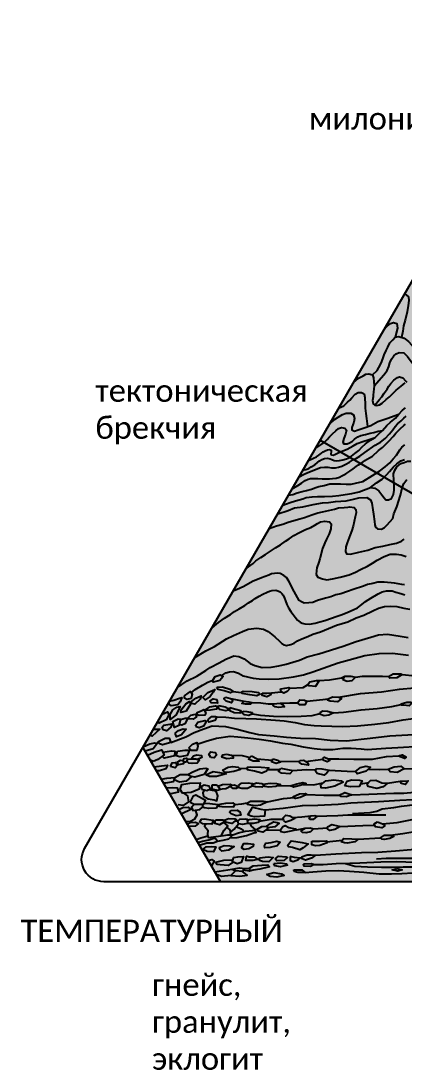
# Model space of a CAD drawing. Header units: millimetres. Extents: x 39 to 1913, y -1214 to 273.
# Drawn here: x 1584.4 to 1670.9, y -363.3 to -126.7 of the extents above; entities that cross this region are included whole.
import ezdxf

# ---------------------------------------------------------------- set-up
doc = ezdxf.new("R2010")
doc.units = ezdxf.units.MM
doc.styles.get("Standard").update_dxf_attribs({"font": 'arial.ttf'})

msp = doc.modelspace()

# ---------------------------------------------------------------- hatches: boundary and pattern name
at = {"transparency": 33554483}
h = msp.add_hatch(color=43, dxfattribs=at)
h.dxf.hatch_style = 1
h.paths.add_polyline_path([(1726.97, -151.99), (1691.97, -151.99), (1651.97, -221.27), (1709.47, -254.47), (1766.97, -221.27)])
h = msp.add_hatch(color=251, dxfattribs=at)
h.dxf.hatch_style = 1
h.paths.add_polyline_path([(1709.47, -254.47), (1651.97, -221.27), (1611.97, -290.55), (1629.47, -320.86), (1709.47, -320.86)])

# ---------------------------------------------------------------- linework, layer by layer
at = {"color": 252}
msp.add_lwpolyline([(1598.8, -313.36), (1705.14, -129.17, -0.57735), (1713.8, -129.17), (1820.14, -313.36, -0.57735), (1815.81, -320.86), (1603.13, -320.86, -0.57735)], format="xyb", close=True, dxfattribs=at)
for points in [[(1671.05, -188.23), (1671.86, -188.94), (1671.95, -189.73), (1671.82, -190.88), (1671.6, -192.3), (1671.14, -194.15), (1670.79, -195.47), (1670.59, -196.62), (1670.3, -198.05)], [(1666.38, -196.31), (1667.05, -195.53), (1667.82, -194.9), (1668.51, -194.7), (1669.23, -194.94), (1669.37, -196.01), (1668.84, -198.04)], [(1663.75, -206.53), (1664.82, -205.53), (1665.17, -204.83), (1665.7, -203.84), (1666.07, -202.9), (1666.42, -201.96), (1666.81, -201.05), (1667.2, -200.23), (1667.67, -199.31), (1668.33, -198.61), (1668.84, -198.04), (1669.72, -197.88), (1670.87, -198.23), (1671.88, -198.98), (1672.66, -199.78), (1673.99, -200.56), (1675.04, -201.14), (1675.92, -201.57), (1677.21, -201.94)], [(1664.12, -208.99), (1666.33, -206.53), (1667.09, -205.49), (1667.46, -204.61), (1667.66, -203.83), (1668.07, -202.97), (1668.54, -202.25), (1669.12, -201.76), (1669.81, -201.45), (1670.8, -201.54), (1671.64, -202.33), (1672.27, -203.17), (1672.83, -203.91), (1673.36, -204.63), (1673.87, -205.28)], [(1659.5, -208.23), (1660.59, -207.29), (1661.64, -206.7), (1662.29, -206.37), (1662.93, -206.27), (1663.75, -206.53), (1663.95, -207.19), (1664.08, -208.05), (1664.12, -208.99), (1664.06, -209.75), (1664.02, -210.36), (1663.93, -211.08), (1663.89, -211.47), (1663.75, -212.33), (1663.85, -212.64), (1663.93, -213.03), (1664.28, -213.31), (1664.73, -213.39), (1665.33, -213.29), (1665.92, -212.86), (1666.84, -212.1), (1667.56, -211.45), (1668.4, -210.65), (1669.12, -209.93), (1670.24, -209.09), (1671.14, -208.32)], [(1664.28, -213.31), (1665.29, -212.16), (1665.84, -211.43), (1666.39, -210.61), (1667.05, -209.73), (1667.42, -209.09), (1667.87, -208.46), (1668.56, -207.68), (1669.4, -207.09), (1669.86, -206.94), (1670.61, -207.19), (1671.21, -207.82), (1671.51, -208.12)], [(1656.21, -213.92), (1657.29, -213.48), (1658.11, -212.68), (1658.64, -212.23), (1659.13, -211.66), (1659.85, -210.9), (1660.56, -210.49), (1661.3, -210.47), (1661.87, -210.8), (1662.04, -211.62), (1662.1, -213.21), (1662.1, -214.05), (1662.24, -215.24), (1662.38, -216.34), (1662.61, -218.16)], [(1648.07, -228.02), (1648.7, -227.88), (1649.41, -227.62), (1649.95, -227.29), (1650.77, -226.79), (1651.36, -226.31), (1651.83, -225.94), (1652.35, -225.61), (1652.91, -225.38), (1653.58, -225.32), (1654.18, -225.47), (1654.58, -225.62), (1655.12, -225.81), (1655.61, -225.88), (1656.34, -225.85), (1657.08, -225.68), (1657.86, -225.48), (1658.66, -225.13), (1659.74, -224.23), (1660.64, -223.57), (1661.33, -222.85), (1662.18, -222.09), (1663.3, -221.25), (1664.39, -220.63), (1665.28, -219.75), (1666.04, -219.03), (1666.97, -217.92), (1667.83, -217.21), (1668.92, -216.25), (1669.7, -215.41), (1670.54, -214.5), (1671.23, -213.91)], [(1654.07, -217.63), (1655.16, -216.61), (1656, -216.08), (1657, -215.46), (1657.8, -215.16), (1658.84, -215.18), (1659.5, -215.56), (1659.7, -216.36), (1659.52, -217.18), (1659.31, -217.81), (1659.09, -218.39), (1659.09, -218.9), (1659.68, -219.18), (1660.56, -218.88), (1661.87, -218.43), (1663.35, -217.9), (1664.98, -217.06), (1666.99, -216.32), (1669.7, -215.41)], [(1645.65, -232.21), (1646.94, -231.45), (1647.76, -230.93), (1648.6, -230.31), (1649.22, -230.02), (1649.79, -229.87), (1650.7, -229.87), (1651.4, -229.87), (1652.41, -229.97), (1653.38, -229.97), (1654.07, -229.94), (1654.71, -229.92), (1655.58, -229.79), (1656.32, -229.57), (1656.86, -229.32), (1657.76, -228.85), (1658.65, -228.24), (1659.36, -227.72), (1660.11, -227.2), (1660.63, -226.8), (1661.57, -226.21), (1662.06, -225.84), (1663.1, -225.24), (1663.74, -224.82), (1665.08, -223.56), (1666.04, -222.92), (1666.79, -222.13), (1667.53, -221.38), (1668.44, -220.44), (1669.04, -219.65), (1669.51, -219.18), (1670.1, -218.59), (1670.85, -217.9), (1671.17, -217.6)], [(1647.21, -229.51), (1648.32, -228.93), (1649.16, -228.54), (1650.15, -228.14), (1651.07, -227.75), (1652.06, -227.42), (1652.9, -227.35), (1653.69, -227.35), (1654.48, -227.47), (1655.42, -227.5), (1656.07, -227.35), (1656.81, -227.1), (1657.75, -226.63), (1658.59, -226.21), (1659.48, -225.6), (1660.15, -225.3), (1660.92, -224.83), (1662.03, -224.06), (1664.39, -222.4), (1665.57, -221.68), (1666.61, -220.89), (1667.63, -219.8), (1668.32, -218.91), (1668.87, -218.14), (1669.43, -217.55), (1670.2, -216.91), (1670.82, -216.31), (1671.39, -215.79)], [(1650.95, -223.03), (1652.1, -222.31), (1652.85, -221.78), (1653.53, -221.07), (1654.04, -220.51), (1654.7, -219.78), (1655.48, -219.13), (1656.11, -218.64), (1656.76, -218.42), (1657.49, -218.5), (1657.88, -219.01), (1657.66, -219.91), (1657.3, -220.9), (1657.1, -221.68), (1657.32, -222.04), (1658.03, -222.09), (1658.59, -221.82), (1659.22, -221.46), (1659.73, -221), (1660.46, -220.46), (1661.11, -220.17), (1662.18, -219.95), (1663.23, -219.69), (1664.03, -219.49), (1665.07, -219.18), (1666.04, -219.03)], [(1644.84, -233.62), (1645.75, -233.48), (1646.77, -233.11), (1647.88, -232.81), (1648.87, -232.56), (1649.99, -232.27), (1651, -231.95), (1651.64, -231.72), (1652.83, -231.45), (1654.14, -231.13), (1655.18, -231.08), (1656.52, -231.13), (1657.8, -231.2), (1658.97, -231.18), (1659.96, -230.98), (1661.57, -230.59), (1663.79, -229.2), (1665.33, -228.26), (1666.61, -227.25), (1667.65, -226.33), (1668.42, -225.47), (1669.14, -224.62), (1669.9, -223.46), (1670.4, -222.79), (1671.02, -222.3)], [(1649.34, -225.82), (1650.41, -225.29), (1651.12, -224.97), (1651.68, -224.61), (1652.28, -224.2), (1652.64, -223.91), (1653.06, -223.64), (1653.57, -223.4), (1654.02, -223.35), (1654.43, -223.48), (1654.45, -223.84), (1654.35, -224.29), (1654.53, -224.52), (1654.9, -224.59), (1655.23, -224.48), (1655.7, -224.25), (1656.34, -223.96), (1656.94, -223.72), (1657.43, -223.5), (1658.04, -223.24), (1659.43, -222.49), (1660.28, -222.03), (1661.57, -221.54), (1662.78, -221.17), (1663.7, -220.85), (1664.39, -220.63)], [(1651.97, -221.27), (1709.47, -254.47)], [(1643.5, -235.94), (1645.21, -235.31), (1646.35, -234.94), (1648.05, -234.47), (1648.82, -234.2), (1650.18, -234.03), (1651.37, -233.98), (1652.95, -233.98), (1654.74, -233.85), (1656.2, -233.73), (1657.58, -233.51), (1659.12, -233.24), (1660.77, -232.87), (1663.3, -231.9), (1664.68, -230.84), (1665.94, -230.07), (1667.01, -229.01), (1667.58, -228.31), (1668.49, -227.25), (1669.24, -226.58), (1670.18, -225.89), (1670.97, -225.62)], [(1663.3, -231.9), (1664.29, -232.08), (1665.2, -232.64), (1665.87, -233.58), (1666.4, -234.24), (1666.79, -234.68), (1667.39, -234.68), (1668.06, -234.4), (1668.53, -233.5), (1668.67, -232.53), (1668.66, -231.76), (1668.58, -230.32), (1668.53, -228.85), (1668.82, -227.99), (1669.27, -227.28), (1670.19, -226.52), (1670.87, -226.27), (1671.65, -225.97), (1672.4, -225.96)], [(1642.39, -237.86), (1644.73, -237.08), (1646.15, -236.53), (1648.07, -236.25), (1650.34, -235.78), (1652.51, -235.41), (1653.85, -235.31), (1655.39, -235.11), (1657.81, -234.93), (1659.45, -234.54), (1660.65, -234.24), (1662.49, -234.21), (1663.34, -234.71), (1663.61, -235.43), (1663.84, -236.98), (1663.99, -237.92), (1664.24, -239.56), (1664.29, -240.36), (1664.46, -240.88), (1664.88, -241.23), (1665.76, -241.33), (1666.5, -240.96), (1667.08, -240.31), (1668.35, -238.89), (1668.6, -237.87), (1669.22, -236.3), (1670.07, -233.64), (1670.49, -231.96), (1670.84, -231.02), (1671.47, -230.15)], [(1640.47, -241.18), (1642.12, -240.57), (1643.52, -240.2), (1644.71, -239.71), (1646, -239.36), (1647.35, -238.98), (1648.38, -238.66), (1650.06, -238.07), (1651.46, -237.65), (1652.51, -237.4), (1653.8, -237.14), (1655.15, -236.79), (1656.06, -236.53), (1657.37, -236.42), (1658.21, -236.37), (1658.68, -236.28), (1659.64, -236.46), (1660.01, -236.91), (1660.04, -237.61), (1659.82, -238.52), (1659.43, -240.67), (1659.12, -241.62), (1658.73, -242.63), (1658.05, -244.4), (1657.77, -245.27), (1657.63, -246.34), (1657.93, -246.92), (1658.77, -246.99), (1660.69, -246.5), (1662.7, -246.04), (1664.36, -245.48), (1666.06, -245.15), (1667.7, -244.78), (1669.19, -244.5), (1670.31, -244.03), (1670.92, -243.54)], [(1635.27, -250.19), (1636.81, -249.03), (1637.4, -248.44), (1638.54, -247.7), (1639.59, -247.02), (1640.72, -246.32), (1641.88, -245.52), (1643, -244.82), (1644.13, -244.05), (1644.92, -243.47), (1646.02, -242.74), (1647.14, -242.11), (1648.66, -241.41), (1649.83, -240.92), (1650.76, -240.39), (1651.34, -240.06), (1652.02, -239.66), (1653.03, -239.5), (1654.08, -239.66), (1654.45, -240.15), (1654.36, -241.23), (1654.01, -242.35), (1653.38, -243.59), (1653.03, -244.43), (1652.44, -245.71), (1651.84, -247.98), (1651.63, -248.77), (1651.23, -250.05), (1651.16, -250.64), (1651.02, -251.53), (1651.44, -252.18), (1652.44, -252.55), (1653.47, -252.72), (1654.71, -252.53), (1656.46, -252.16), (1658.49, -251.6), (1659.92, -251.03), (1661.06, -250.45), (1662.6, -249.63), (1663.73, -248.98), (1664.85, -248.28), (1666.37, -247.46), (1667.78, -246.95), (1669.18, -246.97), (1670.26, -247.14), (1671.35, -247.46)], [(1670.98, -253.88), (1670.39, -253.81), (1669.56, -253.66), (1668.76, -253.52), (1667.98, -253.43), (1667.15, -253.33), (1666.37, -253.29), (1665.56, -253.24), (1664.97, -253.29), (1663.86, -253.55), (1662.6, -253.81), (1661.7, -254.16), (1659.42, -254.9), (1658.14, -255.35), (1656.63, -255.89), (1655.49, -256.15), (1654.36, -256.58), (1653.17, -256.89), (1651.37, -257.43), (1650.31, -257.86), (1649.39, -257.97), (1648.35, -258), (1647.71, -257.74), (1647.23, -257.41), (1646.81, -256.77), (1646.43, -256.03), (1646.07, -255.37), (1645.65, -254.57), (1645.22, -253.71), (1644.89, -253.03), (1644.35, -252.25), (1643.78, -251.77), (1642.93, -251.35), (1642.31, -251.23), (1640.98, -251.37), (1640.37, -251.68), (1638.74, -252.3), (1636.7, -253.12), (1634.71, -254.28), (1633.06, -255.04), (1632.31, -255.33)], [(1627.56, -263.55), (1629.01, -262.37), (1630.33, -261.4), (1631.68, -260.6), (1632.61, -259.87), (1633.65, -259.32), (1634.93, -258.56), (1635.8, -257.95), (1636.65, -257.41), (1637.32, -256.96), (1638.17, -256.46), (1639, -255.99), (1639.97, -255.51), (1640.49, -255.28), (1641.06, -255.13), (1641.91, -255.09), (1642.4, -255.21), (1642.95, -255.42), (1643.33, -255.8), (1643.61, -256.2), (1643.92, -256.91), (1644.13, -257.52), (1644.42, -258.3), (1644.82, -259.06), (1645.34, -259.91), (1645.86, -260.6), (1646.33, -261.21), (1646.81, -261.85), (1647.4, -262.28), (1647.87, -262.52), (1648.46, -262.68), (1649.51, -262.75), (1650.85, -262.54), (1651.85, -262.23), (1653.01, -261.92), (1655.77, -260.92), (1656.93, -260.59), (1658.18, -260.04), (1659.43, -259.53), (1660.36, -259.06), (1661.37, -258.31), (1662.21, -257.62), (1663.4, -256.89), (1665.01, -255.91), (1665.91, -255.45), (1666.94, -255.24), (1668.22, -255.24), (1669.05, -255.52), (1670.15, -255.86), (1671.05, -256.17)], [(1623.67, -270.28), (1626.18, -268.79), (1628.1, -267.76), (1630.83, -266.07), (1632.36, -265.3), (1634.43, -264.42), (1635.7, -263.88), (1637.69, -263.69), (1639.19, -263.88), (1640.23, -264.38), (1641.72, -265.61), (1642.76, -266.57), (1643.33, -267.11), (1643.79, -267.45), (1644.33, -267.57), (1645.31, -267.33), (1646.08, -267.02), (1646.87, -266.49), (1647.83, -266.09), (1649.18, -265.53), (1650.33, -265.01), (1652.04, -264.48), (1655.6, -263.01), (1658.18, -262.24), (1660.1, -261.35), (1661.83, -260.7), (1663.8, -259.74), (1665.14, -259.16), (1666.45, -258.74), (1667.76, -258.7), (1669.22, -258.78), (1670.8, -259.16), (1672.22, -259.35)], [(1619.76, -277.05), (1621.97, -275.55), (1624.11, -274.47), (1626.12, -273.21), (1627.15, -272.55), (1629.14, -271.5), (1630.63, -270.64), (1632.46, -269.91), (1633.6, -270.01), (1634.83, -270.59), (1636.14, -271.62), (1637.22, -272.1), (1638.83, -272.53), (1640.92, -272.48), (1642.66, -272.15), (1644.27, -271.77), (1645.75, -271.32), (1647.26, -270.84), (1649.02, -270.09), (1651.62, -269.46), (1657.12, -267.69), (1660.06, -266.64), (1663.41, -265.65), (1665.15, -265.18), (1667.11, -265.03), (1670, -265.45), (1671.84, -265.76)], [(1629.73, -274.36), (1630.66, -273.75), (1631.5, -273.47), (1632.42, -273.44), (1633.49, -273.83), (1634.56, -274.39), (1636.86, -274.95), (1638.16, -275.05), (1640.2, -275.13), (1642.67, -275.05), (1645.93, -274.62), (1648.18, -274.16), (1650.3, -273.49), (1656.04, -271.49), (1658.53, -270.79), (1662.06, -269.81), (1665.25, -269.36), (1668.28, -269.32), (1671.85, -269.73)], [(1627.71, -275.36), (1628.23, -274.54), (1629.41, -274.16), (1630.05, -274.56), (1629.34, -275.49), (1627.79, -275.84), (1627.71, -275.36)], [(1651.76, -275.49), (1654.04, -275.28), (1656.77, -274.83), (1657.55, -274.51)], [(1657.06, -275.34), (1657.55, -274.51), (1658.9, -274.52), (1659.91, -274.68), (1659.12, -275.56), (1658.05, -275.68), (1657.06, -275.34)], [(1659.91, -274.68), (1661.45, -274.52), (1664.28, -274.47), (1665.98, -274.51), (1667.35, -274.58)], [(1667.35, -274.58), (1668.45, -273.97), (1670.12, -273.95), (1670.48, -274.14), (1669.24, -274.83), (1667.67, -274.9), (1667.35, -274.58)], [(1670.48, -274.14), (1673.42, -274.39)], [(1622.87, -278.27), (1623.72, -277.52), (1625.41, -276.48), (1626.58, -275.84), (1627.71, -275.36)], [(1628.66, -276.97), (1629.88, -276.88), (1631.58, -277.42), (1632.33, -277.92), (1631.69, -278.22), (1630.25, -277.82), (1628.96, -277.5), (1628.66, -276.97)], [(1645.16, -277.2), (1648.09, -277.01), (1649.06, -276.45)], [(1649.06, -276.45), (1649.64, -275.75), (1651.13, -275.45), (1651.76, -275.49), (1650.9, -276.78), (1649.49, -276.67), (1649.06, -276.45)], [(1656.13, -279.22), (1661.02, -278.41), (1665.79, -278), (1669.84, -277.43), (1673.22, -277.13), (1676.87, -276.99), (1680.41, -276.75), (1684.16, -276.78), (1687.27, -276.86), (1690.29, -276.53), (1694.51, -276.72)], [(1621.36, -278.93), (1622.16, -278.3), (1622.68, -277.97), (1623.07, -278.58), (1622.86, -279.55), (1621.89, -279.75), (1621.36, -279.45), (1621.36, -278.93)], [(1622.9, -280.17), (1623.9, -279.41), (1625.09, -278.94), (1624.88, -279.69), (1623.65, -280.79), (1622.89, -280.67), (1622.9, -280.17)], [(1625.48, -279.3), (1626.59, -278.14), (1628.15, -277.51), (1627.8, -278.06), (1627.12, -279.05), (1626.02, -279.83), (1625.48, -279.3)], [(1630.63, -279.22), (1631.74, -279.52), (1632.26, -280.08), (1631.96, -280.51), (1630.76, -280.09), (1630.18, -279.63), (1630.63, -279.22)], [(1632.33, -277.92), (1634.16, -278.15)], [(1634.59, -277.84), (1636.61, -277.91), (1638.05, -278.18), (1638.38, -278.56), (1637.69, -278.92), (1636.1, -278.69), (1634.33, -278.41), (1634.16, -278.15), (1634.59, -277.84)], [(1638.88, -278.34), (1639.9, -278.31), (1641, -278.22), (1640.63, -278.76), (1639.95, -279.11), (1638.83, -278.88), (1638.88, -278.34)], [(1641, -278.22), (1643.18, -278.03)], [(1643.03, -277.32), (1643.98, -277.17), (1644.86, -277.04), (1645.16, -277.2), (1644.54, -277.91), (1643.75, -278.33), (1643.18, -278.03), (1643.03, -277.32)], [(1653.75, -279.56), (1654.73, -279.11), (1656.13, -279.22), (1656.76, -279.5), (1655.88, -280.24), (1654.2, -280.16), (1653.6, -279.89), (1653.75, -279.56)], [(1617.97, -280.16), (1618.95, -279.87), (1620.23, -279.45), (1620.77, -279.29), (1620.39, -280.31), (1619.85, -280.98), (1618.31, -281.2), (1617.82, -280.86), (1617.97, -280.16)], [(1618.11, -283.13), (1618.7, -282.06), (1619.63, -281.46), (1620.33, -281.36), (1619.42, -283.22), (1618.09, -284.29), (1618.11, -283.13)], [(1620.55, -282.06), (1621.6, -280.74), (1622.49, -280.19), (1622.68, -280.83), (1621.72, -282.36), (1620.53, -282.69), (1620.55, -282.06)], [(1626.08, -282.11), (1627.06, -281.37), (1628.35, -281.16), (1628.81, -281.35), (1628.58, -281.94), (1627.23, -282.19), (1626.38, -282.26), (1626.08, -282.11)], [(1627.02, -280.1), (1627.77, -279.56), (1628.65, -279.76), (1628.78, -280.55), (1627.33, -280.52), (1627.02, -280.1)], [(1629.01, -281.08), (1630.51, -281.39), (1631.33, -281.84), (1631.22, -282.14), (1630.65, -282.34), (1629.22, -281.99), (1628.99, -281.69), (1629.01, -281.08)], [(1631.6, -281.56), (1632.92, -281.94), (1634.02, -282.26), (1633.8, -282.86), (1632.57, -282.75), (1631.59, -282.29), (1631.6, -281.56)], [(1631.74, -279.52), (1634.7, -280.16)], [(1634.7, -280.16), (1635.83, -280.24), (1636.52, -280.44), (1636.26, -280.8), (1635.11, -280.81), (1634.27, -280.63), (1634.7, -280.16)], [(1636.52, -280.44), (1638.59, -280.51), (1640.21, -280.72), (1641.39, -280.69)], [(1641.39, -280.69), (1642.91, -280.61), (1643.6, -280.93), (1643.9, -281.38), (1642.64, -281.56), (1641.8, -281.42), (1641.36, -281.12), (1641.39, -280.69)], [(1642.91, -280.61), (1645.1, -280.51), (1646.82, -280.48)], [(1646.82, -280.48), (1647.36, -279.8), (1648.41, -279.86), (1648.91, -280.12), (1648.47, -280.97), (1647.36, -280.98), (1646.82, -280.48)], [(1648.91, -280.12), (1652.55, -279.73), (1653.75, -279.56)], [(1654.99, -282.76), (1657.24, -282.57), (1661.21, -282.05), (1664.81, -281.76), (1668.13, -281.32), (1670.24, -280.88)], [(1670.2, -280.73), (1671.52, -280.33), (1672.36, -280.37), (1672.64, -280.59), (1672.06, -281.17), (1670.73, -281.06), (1670.27, -281.02), (1670.2, -280.73)], [(1616.32, -283.02), (1617.49, -282.5), (1617.79, -283.2), (1617.22, -284.37), (1615.59, -285.08), (1615.41, -284.59)], [(1620.41, -284.29), (1621.49, -283.98), (1622.07, -283.98), (1621.42, -285.23), (1620.74, -285.56), (1620.14, -285.36)], [(1622.28, -283.74), (1622.78, -283.25), (1623.84, -283.05), (1624.03, -283.63), (1623.29, -284.15), (1622.32, -284.11), (1622.28, -283.74)], [(1624.17, -283.21), (1624.18, -282.66), (1625.08, -282.28), (1625.7, -282.02), (1626.15, -282.85), (1625.93, -283.29), (1624.64, -283.35), (1624.17, -283.21)], [(1626.79, -284.12), (1627.47, -283.6), (1628.35, -283.55), (1628.63, -283.66), (1628.17, -284.47), (1626.81, -284.83), (1626.6, -284.55), (1626.79, -284.12)], [(1628.63, -283.66), (1630.7, -283.71), (1632.64, -283.98), (1635.21, -284.06), (1637.59, -284.1), (1641.89, -284.4), (1643.79, -284.56), (1646.3, -284.93), (1648.43, -285.35), (1650.59, -285.59), (1652.18, -285.68)], [(1634.58, -282.38), (1635.43, -282.45), (1636.64, -282.68), (1636.65, -282.99), (1635.88, -283.35), (1634.86, -283.17), (1634.37, -282.79), (1634.58, -282.38)], [(1636.65, -282.99), (1638.5, -283.28), (1641.39, -283.49), (1644.67, -283.6), (1647.66, -283.54), (1650.13, -283.35), (1651.95, -282.89)], [(1651.87, -282.68), (1652.53, -282.3), (1653.6, -282.36), (1654.99, -282.76), (1653.88, -283.25), (1652.87, -283.42), (1652.03, -283.1), (1651.87, -282.68)], [(1652.18, -285.68), (1657.02, -285.81), (1660.4, -285.65), (1664.26, -285.32), (1667.45, -284.91), (1670.69, -284.34), (1677.52, -283.44), (1682.86, -282.95), (1687.89, -282.73), (1691.68, -282.65), (1694.7, -282.6), (1698.37, -282.76)], [(1616.51, -286.59), (1616.33, -286), (1616.69, -285.51), (1618.46, -285.25), (1618.27, -286.02), (1617.29, -286.78), (1616.51, -286.59)], [(1618.22, -289.46), (1621.6, -288.19), (1623.48, -287.22), (1625.72, -286.37), (1627.61, -285.69), (1630.62, -285.85), (1633.24, -286.42), (1636.06, -287.19), (1638.03, -287.65), (1641.56, -287.95), (1644.32, -288.24), (1647.54, -288.48), (1650.89, -288.55)], [(1618.72, -284.74), (1619.89, -284.13), (1620.45, -284.15), (1620.08, -285.6), (1619.05, -286.04), (1618.82, -285.34), (1618.72, -284.74)], [(1623.9, -285.51), (1624.37, -284.88), (1625.92, -284.51), (1626.19, -284.69), (1625.59, -285.77), (1624.65, -286.16), (1623.96, -285.91), (1623.9, -285.51)], [(1614.34, -286.44), (1615.77, -286.42), (1614.88, -287.27), (1614.04, -288.02), (1613.55, -287.81)], [(1615.32, -289.27), (1616.94, -288.5), (1617.87, -288.46), (1618.22, -289.46), (1616.4, -290.01), (1615.72, -289.77), (1615.32, -289.27)], [(1619.21, -287.37), (1619.98, -286.77), (1621.01, -286.37), (1621.68, -286.41), (1620.67, -287.71), (1619.55, -288.14), (1619.21, -287.37)], [(1624.2, -289.85), (1626.26, -289.14), (1628.54, -288.49), (1631.66, -288.01), (1633.35, -288.14), (1635.66, -288.38), (1638.19, -288.73), (1640.71, -289.08), (1643.45, -289.59), (1645.33, -289.83), (1648.1, -290.4), (1650.6, -290.83), (1652.7, -291.02), (1654.82, -291.02), (1657.05, -290.75), (1658.96, -290.69), (1661.21, -290.86), (1662.56, -291.02), (1666.77, -290.72), (1669.51, -290.61), (1674.51, -290.31)], [(1650.89, -288.55), (1654.22, -288.94), (1657.92, -289.08), (1663.23, -288.45), (1667.69, -287.91), (1673.08, -287.66), (1676.13, -287.61), (1683.2, -287.36), (1687.25, -287.8), (1691.42, -288.29), (1693.89, -288.37), (1697.82, -288.18), (1701.84, -288.26), (1705.33, -288.04), (1707.78, -287.82), (1709.47, -287.66)], [(1611.97, -290.55), (1629.47, -320.86)], [(1612.03, -290.45), (1613.54, -289.74), (1614.64, -289.54), (1615.27, -289.61), (1614.23, -290.91), (1612.46, -291.4)], [(1622.32, -290.65), (1623.16, -289.86), (1624.1, -289.46), (1624.31, -290.24), (1624.09, -291.23), (1622.9, -291.23), (1622.32, -290.65)], [(1612.97, -292.28), (1614.51, -291.61), (1616.17, -291.11), (1616.72, -292.2), (1615.29, -293.27), (1614.29, -293.76)], [(1616.45, -291.65), (1618.38, -291.3), (1619.18, -291.41), (1619.05, -292.44), (1616.75, -293), (1616.27, -292.53)], [(1619.72, -291.43), (1621.51, -291.18), (1622.45, -291.15), (1621.95, -292.4), (1620.3, -292.65), (1619.46, -292.42), (1619.72, -291.43)], [(1621.07, -293.49), (1621.23, -293.05), (1621.8, -292.96), (1622.04, -293.45), (1621.67, -293.91), (1621.08, -293.89)], [(1621.92, -293.21), (1622.81, -293.12), (1623.86, -293.1), (1624.75, -293.46), (1624.21, -294.1), (1623.1, -294.22), (1622.32, -294.09), (1621.86, -293.68)], [(1622.81, -293.12), (1623.35, -292.44), (1624.12, -292.24), (1625.14, -292.4), (1625.25, -292.83), (1624.3, -293.28)], [(1627.27, -292.81), (1626.8, -292.11), (1627.21, -291.59), (1628.25, -291.68), (1628.57, -292.34), (1628.06, -292.91), (1627.27, -292.81)], [(1630.84, -292.11), (1631.84, -292.27), (1632.35, -292.65), (1632.31, -292.95), (1630.86, -293.14), (1629.75, -292.76), (1630, -292.23), (1630.84, -292.11)], [(1631.84, -292.27), (1634.35, -292.36), (1636.12, -292.85)], [(1636.46, -292.48), (1637.74, -293.14), (1638.15, -293.65), (1636.82, -293.67), (1635.78, -293.23), (1636.46, -292.48)], [(1637.74, -293.14), (1641.15, -293.45)], [(1641.33, -293.11), (1642.34, -293.43), (1642.98, -293.89), (1642.04, -294.18), (1640.98, -293.79), (1641.33, -293.11)], [(1647.39, -293.5), (1648.21, -293.4), (1649.13, -294.13), (1649.35, -294.59), (1647.81, -294.35), (1647.27, -293.95), (1647.39, -293.5)], [(1648.67, -293.77), (1650.93, -293.41), (1652.59, -293.21)], [(1652.56, -293.02), (1652.9, -292.77), (1653.79, -293.13), (1654.15, -293.5), (1653.5, -293.84), (1652.62, -293.4), (1652.56, -293.02)], [(1653.79, -293.13), (1656.18, -293.15), (1659.56, -293.23), (1663.73, -293.17), (1666.92, -292.61), (1669.72, -292.49)], [(1669.72, -292.49), (1670.43, -292.21), (1671.33, -292.74), (1671, -293.09), (1670.09, -292.71), (1669.72, -292.49)], [(1614.29, -293.76), (1613.66, -293.47)], [(1614.51, -294.94), (1616.17, -294.74), (1617.5, -294.53), (1617.11, -295.36), (1615.71, -295.82), (1615.01, -295.82)], [(1618.21, -294.85), (1618.55, -294.02), (1619.27, -293.93), (1619.68, -294.63), (1619.2, -295.17), (1618.21, -294.85)], [(1619.61, -293.99), (1620.45, -293.46), (1621.07, -293.49), (1621.09, -294.29), (1619.97, -294.47), (1619.61, -293.99)], [(1622.11, -296.67), (1623.19, -296.04), (1624.76, -295.42), (1626.18, -295.25), (1626.62, -295.37), (1625.77, -296.68), (1623.69, -297.25), (1622.94, -297.15)], [(1629.92, -295.67), (1631.22, -295.03), (1632.26, -294.83), (1633.46, -295), (1633.96, -295.53), (1632.5, -295.99), (1630.99, -296.19), (1630.33, -296.14), (1629.92, -295.67)], [(1633.71, -295.26), (1635.53, -295.3)], [(1636.32, -294.91), (1638.62, -295), (1640.34, -295.17), (1639.85, -295.91), (1638.82, -296.33), (1637.16, -295.94), (1635.53, -295.58), (1635.53, -295.01), (1636.32, -294.91)], [(1640.1, -295.54), (1642.04, -295.56), (1642.82, -295.55)], [(1643.06, -295.21), (1644.61, -295.52), (1645.81, -295.74), (1645.08, -296.53), (1643.25, -296.35), (1642.58, -295.88), (1643.06, -295.21)], [(1642.66, -293.66), (1647.33, -293.72)], [(1645.81, -295.74), (1648.78, -295.53), (1650.98, -295.6)], [(1651.1, -295.28), (1652.3, -295.38), (1654.01, -295.72), (1653.44, -296.32), (1652.83, -296.83), (1651.3, -296.46), (1650.86, -295.91), (1651.1, -295.28)], [(1654.01, -295.72), (1658.03, -295.88), (1659.89, -295.99)], [(1659.89, -295.99), (1661.03, -295.1), (1662.29, -294.82), (1663.3, -295), (1662.31, -295.92), (1660.31, -296.48), (1659.89, -295.99)], [(1662.8, -295.46), (1665.34, -295.56), (1667.27, -295.44)], [(1667.27, -295.44), (1668.65, -294.97), (1670.16, -294.81), (1670.87, -295.4), (1669.35, -296.2), (1667.74, -296.08), (1667.27, -295.44)], [(1670.87, -295.4), (1675.09, -295.35), (1679.11, -295.69)], [(1616.1, -297.71), (1617.36, -297.47), (1619.13, -297.36), (1618.8, -298.32), (1617.08, -298.65), (1616.64, -298.63)], [(1619.13, -297.36), (1620.38, -296.68), (1622.11, -296.67), (1622.94, -297.15), (1621.68, -298.14), (1620.18, -298.43), (1618.97, -297.84)], [(1626.12, -296.76), (1627.82, -296.01), (1629.25, -296.21), (1630.71, -296.54), (1628.55, -297.14), (1626.94, -297.11), (1626.12, -296.76)], [(1652.09, -299.01), (1653.2, -298.09), (1655.01, -297.87), (1656.67, -298.06), (1657.11, -298.42), (1655.28, -299.27), (1653.17, -299.72), (1652.16, -299.67), (1652.09, -299.01)], [(1657.54, -299.26), (1658.02, -298.15), (1659.01, -297.88), (1660.86, -297.94), (1661.41, -298.08), (1660.77, -299.4), (1658.76, -299.48), (1657.54, -299.26)], [(1662.52, -298.86), (1663.34, -298.02), (1664.5, -297.96), (1665.86, -298.52), (1667.15, -298.63), (1666.16, -299.47), (1664.73, -299.83), (1662.79, -299.34), (1662.52, -298.86)], [(1669.99, -298.2), (1671.84, -298.1), (1671.21, -298.92), (1670.34, -298.66), (1669.99, -298.2)], [(1617.25, -299.7), (1618.65, -299.57), (1619.7, -299.64), (1619.98, -300.67), (1618.24, -301.04), (1617.99, -300.97)], [(1620.34, -300.08), (1620.7, -298.92), (1622.51, -298.62), (1624.9, -298.54), (1624.66, -299.97), (1622.84, -300.76), (1620.88, -300.9), (1620.34, -300.08)], [(1625.15, -300), (1626.4, -300.25), (1627.23, -299.93), (1626.87, -299.28), (1625.79, -299.04), (1625.15, -299.36), (1625.15, -300)], [(1625.77, -300.12), (1625.5, -300.82), (1625.62, -301.58), (1626.65, -302.12), (1628, -302.36), (1628.61, -302.62), (1628.87, -301.48), (1628.47, -300.4), (1626.82, -300.09)], [(1627.54, -299.11), (1627.47, -299.87), (1628.82, -300.17), (1629.42, -300.04), (1628.97, -299.32), (1628.47, -299.07), (1627.54, -299.11)], [(1628.97, -299.32), (1629.89, -298.96), (1631.68, -298.87), (1631.96, -299.26), (1630.69, -299.87), (1629.82, -299.99), (1629.42, -300.04)], [(1631.82, -299.07), (1632.63, -299.01), (1633.3, -299.27), (1633.07, -299.86), (1632.35, -299.82), (1631.7, -299.39)], [(1633.54, -299.17), (1634.18, -298.6), (1635.71, -298.54), (1636.66, -298.68), (1636.47, -299.41), (1635.54, -299.81), (1634.29, -299.83), (1633.64, -299.68), (1633.54, -299.17)], [(1636.61, -298.89), (1637.55, -298.54), (1638.77, -298.66), (1639.4, -298.98), (1638.81, -299.56), (1637.38, -299.47), (1636.52, -299.24)], [(1639.09, -298.82), (1640.64, -298.65), (1642.08, -298.68), (1643.01, -298.94), (1641.98, -299.37), (1640.39, -299.49), (1639.46, -299.4), (1639.11, -299.27)], [(1642.5, -299.16), (1645.26, -299.19)], [(1645.26, -299.19), (1646.67, -298.75), (1648.02, -298.5), (1648.79, -298.66), (1647.42, -299.18), (1645.9, -299.49), (1645.26, -299.19)], [(1648.1, -298.92), (1650.47, -299), (1652.64, -298.55)], [(1661.09, -298.74), (1662.93, -298.44)], [(1665.97, -304.41), (1668.61, -304.09), (1670.32, -303.82), (1672.16, -303.58), (1674.21, -303.42), (1675.62, -303.39), (1677.44, -303.31), (1679.12, -303.1), (1680.88, -302.99), (1682.24, -302.75), (1683.38, -302.41), (1685.25, -301.98), (1686.45, -301.87), (1688.02, -301.87), (1690.05, -302.06), (1691.81, -302.03), (1696.02, -302.17), (1698.34, -302.03), (1699.99, -301.98), (1702.2, -301.74), (1703.99, -301.39), (1705.64, -300.89), (1707.54, -300.17), (1709.47, -299.61)], [(1667.15, -298.63), (1669.99, -298.2)], [(1621.1, -300.89), (1621.98, -301.51), (1622.23, -302.82), (1621.06, -303.69), (1619.87, -303.51)], [(1622.62, -303.01), (1623.37, -301.47), (1623.9, -301.22), (1626.08, -302.48), (1625.54, -303.43), (1623.48, -303.42), (1622.62, -303.01)], [(1635.58, -303.08), (1636.23, -302.65), (1637.77, -302.65), (1639.15, -302.69), (1640.06, -302.8), (1638.49, -303.57), (1637.36, -303.73), (1636.28, -303.61), (1635.58, -303.47), (1635.58, -303.08)], [(1640.06, -302.8), (1643.67, -302.09), (1646.11, -301.88)], [(1645.82, -301.7), (1647.25, -301.05), (1648.56, -300.94), (1648.96, -301.19), (1647.44, -301.88), (1646.4, -302.05), (1645.82, -301.7)], [(1648.96, -301.19), (1652.79, -301.33), (1656.23, -301.34)], [(1656.23, -301.34), (1657.5, -300.74), (1658.39, -301.01), (1659.1, -301.28), (1657.84, -301.7), (1656.69, -301.6), (1656.23, -301.34)], [(1659.1, -301.28), (1662.96, -301.11), (1668.59, -300.9), (1670.82, -300.9), (1673.17, -300.68)], [(1660.4, -303), (1665.11, -302.76), (1669.93, -302.46), (1675.76, -302.15), (1679.97, -302.19), (1684.31, -302.19)], [(1620.06, -304.57), (1620.94, -304.14), (1622.19, -304.01), (1622.8, -304.55), (1620.73, -305.53), (1620.55, -305.41)], [(1621.63, -307.29), (1622.72, -307.21), (1623.64, -306.65), (1624.17, -305.77), (1623.96, -305.1), (1623.8, -304.7)], [(1623.48, -303.42), (1622.91, -304.07), (1623.18, -304.79), (1624.77, -304.55), (1625.4, -304.07), (1625.54, -303.43)], [(1625.69, -303.16), (1627.08, -303.21), (1628.96, -303.46), (1628.48, -304.28), (1626.79, -304.35), (1625.84, -304.15), (1625.4, -304.07)], [(1629.22, -303.37), (1630.7, -303.13), (1632.22, -303.05), (1632.7, -303.45), (1632.33, -304.02), (1629.8, -303.98), (1629.16, -303.9), (1629.22, -303.37)], [(1631.77, -304.76), (1633.25, -304.75), (1633.86, -305.08), (1634.07, -305.82), (1633.01, -305.97), (1631.87, -305.51), (1631.52, -305.18), (1631.77, -304.76)], [(1632.7, -303.45), (1634.24, -303.27), (1635.58, -303.08)], [(1635.65, -305.76), (1636.43, -304.48), (1636.67, -304.02), (1638.59, -304.5), (1639.55, -304.66), (1639.36, -306.1), (1637.21, -306.24), (1636.36, -306.04), (1635.65, -305.76)], [(1639.55, -304.66), (1643.59, -304.24), (1647.96, -303.65), (1651.42, -303.57), (1656, -303.38), (1658.9, -303.03), (1660.4, -303)], [(1659.25, -305.48), (1663.21, -305.23), (1664.73, -304.94), (1665.97, -304.41)], [(1621.99, -307.91), (1622.66, -307.5)], [(1622.66, -307.5), (1623.82, -307.42), (1624.53, -307.75), (1623.72, -308.29), (1622.26, -308.37)], [(1625.79, -306.68), (1627.84, -306.97), (1627.52, -307.87), (1625.44, -307.78), (1624.83, -307.31), (1625.19, -306.76), (1625.79, -306.68)], [(1626.26, -307.82), (1625.82, -308.29), (1626.6, -309.25), (1626.54, -310.18), (1626.68, -310.87), (1629.62, -310.52), (1630.27, -309.21), (1631.1, -308.22), (1630.59, -307.82), (1630.1, -307.5)], [(1627.68, -307.42), (1628.22, -307.47)], [(1628.36, -306.89), (1629.99, -306.93), (1630.57, -307.21), (1629.25, -308.02), (1628.16, -307.7), (1628.36, -306.89)], [(1630.15, -307.01), (1631.24, -306.61), (1632.68, -306.65), (1633.04, -306.93), (1632.04, -307.7), (1630.9, -307.52), (1630.37, -307.33)], [(1631.63, -309.72), (1632.55, -308.97), (1633.52, -307.83), (1633.39, -307.23), (1632.7, -307.19)], [(1633.39, -307.23), (1633.85, -306.72), (1635.01, -306.67), (1635.44, -306.72), (1635.53, -307.71), (1634.44, -307.92), (1633.52, -307.83)], [(1635.48, -307.22), (1636.03, -306.82), (1637.2, -306.69), (1638.36, -306.81), (1637.99, -307.5), (1636.81, -307.69), (1635.53, -307.71)], [(1638.17, -307.16), (1640.89, -306.73), (1643.65, -306.78)], [(1639.88, -308.36), (1640.78, -307.7), (1641.45, -307.31), (1642.22, -307.46), (1642.72, -307.67), (1641.69, -308.47), (1640.06, -308.71)], [(1643.72, -307.12), (1643.57, -306.45), (1644.23, -305.87), (1645.11, -305.98), (1645.8, -306.33), (1646.21, -306.6), (1645.31, -307.06), (1644.17, -307.43), (1643.72, -307.12)], [(1645.8, -306.33), (1647.85, -306.25), (1649.85, -306)], [(1649.43, -306.54), (1649.85, -306), (1650.71, -305.93), (1651.24, -306.1), (1650.4, -306.8), (1649.74, -306.82), (1649.43, -306.54)], [(1651.24, -306.1), (1653.47, -305.96), (1655.9, -305.9), (1658.2, -305.8), (1660.75, -305.77), (1663.18, -305.77), (1665.16, -305.77), (1666.77, -305.8)], [(1664.89, -307.35), (1665.99, -307.78), (1666.53, -308.28), (1665.86, -308.73), (1664.41, -308.49), (1664.15, -307.76), (1664.89, -307.35)], [(1665.99, -307.78), (1669.31, -307.5), (1672.69, -306.83), (1675.68, -306.46), (1676.8, -305.88)], [(1630.79, -308.58), (1631.57, -309.18), (1631.68, -310.26)], [(1631.58, -310.92), (1633.21, -310.91), (1635.29, -310.42), (1636.95, -309.82), (1637.48, -309.72), (1637.08, -309.24)], [(1632.21, -310.26), (1633.53, -309.79), (1635.12, -309.43), (1636.7, -309.32), (1637.45, -309.17), (1636.42, -308.34), (1636.17, -307.7)], [(1633.03, -308.4), (1634.13, -308.94), (1634.56, -309.33), (1634.76, -309.51)], [(1637.66, -309.04), (1638.8, -308.37), (1639.88, -308.36), (1640.12, -308.84), (1639, -309.64), (1637.96, -309.42), (1637.66, -309.04)], [(1639.56, -309.24), (1643.01, -309.16)], [(1643.01, -309.16), (1643.5, -308.41), (1644.09, -308.17), (1644.86, -308.59), (1646.33, -308.9), (1646.65, -309.12), (1645.32, -309.43), (1643.79, -309.74), (1643.16, -309.63), (1643.01, -309.16)], [(1646.65, -309.12), (1648.55, -308.79)], [(1647.61, -309.35), (1648.55, -308.79), (1649.7, -308.69), (1650.45, -308.95), (1649.75, -309.59), (1648.77, -309.85), (1647.96, -309.73), (1647.61, -309.35)], [(1650.45, -308.95), (1653.6, -308.71)], [(1653.57, -308.49), (1654.56, -307.93), (1655.88, -308.25), (1656.5, -308.4), (1655.29, -309.04), (1654.14, -309.33), (1653.63, -308.93), (1653.57, -308.49)], [(1656.5, -308.4), (1661.58, -308.2), (1664.28, -308.12)], [(1667.76, -310.37), (1670.58, -310), (1672.86, -309.58)], [(1623.99, -311.36), (1624.99, -310.99), (1626.61, -310.53)], [(1624.35, -311.99), (1625.43, -311.72), (1626.81, -311.37), (1627.7, -311.14), (1627.71, -310.75)], [(1624.73, -312.64), (1626.36, -312.11), (1627.81, -312.08), (1628.81, -311.67), (1628.33, -311.15), (1627.7, -311.14)], [(1628.81, -311.67), (1630.05, -311.47), (1631.31, -311.21), (1632.21, -310.26)], [(1629.62, -310.52), (1631.15, -310.27), (1632.21, -310.26)], [(1634.23, -313.24), (1634.69, -312.2), (1635.73, -312.21), (1636.93, -312.41), (1636.8, -312.9), (1635.82, -313.46), (1634.82, -313.56), (1634.23, -313.24)], [(1639.39, -312.77), (1639.68, -312.13), (1640.87, -311.98), (1642.14, -311.71), (1642.9, -311.95), (1642.27, -312.75), (1640.7, -313.17), (1639.46, -313.22), (1639.39, -312.77)], [(1644.59, -312.67), (1645.43, -311.65), (1646.47, -311.76), (1647.87, -311.97), (1649.28, -312.28), (1648.14, -313.23), (1647.36, -313.64), (1645.74, -313.16), (1644.79, -312.99), (1644.59, -312.67)], [(1650.07, -311.73), (1651.8, -311.68), (1653.4, -311.63), (1653.54, -312.09), (1651.88, -312.68), (1650.86, -312.79), (1650.07, -312.5), (1650.07, -311.73)], [(1653.47, -311.86), (1656.93, -311.49)], [(1656.68, -311.85), (1657.18, -311.12), (1659.08, -311.2), (1660.5, -311.25), (1659.8, -311.84), (1658.02, -312.12), (1657.44, -312.05), (1656.68, -311.85)], [(1660.5, -311.25), (1665.58, -310.98)], [(1665.58, -310.98), (1666.47, -310.36), (1667.76, -310.37), (1668.54, -310.64), (1667.67, -311.09), (1666.39, -311.3), (1665.89, -311.22), (1665.58, -310.98)], [(1625.5, -313.57), (1626.2, -312.97), (1627.53, -312.89), (1628.43, -312.98), (1627.88, -314.09), (1626.44, -314.02), (1625.5, -313.57)], [(1629.15, -313.17), (1630.27, -312.69), (1631.57, -312.76), (1632.52, -312.93), (1631.24, -313.77), (1629.75, -313.93), (1629.49, -313.64), (1629.15, -313.17)], [(1650.9, -314.84), (1655.51, -314.6), (1661.28, -314.3), (1664.95, -314.17), (1668.98, -313.86), (1672.47, -313.6), (1676.63, -313.47), (1680.82, -313.47), (1683.87, -313.49)], [(1664.64, -315.68), (1666.85, -315.57), (1668.64, -315.55), (1670.77, -315.55), (1674.21, -315.55), (1676.53, -315.28), (1678.69, -314.96), (1680.48, -314.83), (1682.42, -314.75), (1684.85, -314.64), (1686.61, -314.69), (1690.18, -314.69), (1691.65, -314.75), (1695.06, -314.8), (1698.26, -314.72), (1701.43, -314.61), (1703.96, -314.48), (1707.85, -314.48), (1709.47, -314.53)], [(1626.7, -316.05), (1627.49, -315.82), (1628.01, -316.19), (1627.41, -317.3)], [(1628.4, -316.48), (1630.23, -315.96), (1632.01, -315.89), (1632.18, -316.55), (1631.17, -317.19), (1629.41, -317.02), (1628.74, -316.95), (1628.4, -316.48)], [(1632.14, -316.39), (1632.36, -315.42), (1633.39, -315.24), (1634.68, -315.17), (1634.11, -316.51), (1633.19, -316.84), (1632.14, -316.39)], [(1635.24, -315.1), (1635.13, -316.01), (1636.86, -315.99), (1637.87, -315.74), (1637.22, -315.33), (1635.9, -315.29), (1635.24, -315.1)], [(1636.03, -317.8), (1636.81, -317.28), (1638.81, -317.12), (1640.11, -317.05), (1640.51, -317.5), (1638.33, -318), (1636.84, -318.27), (1635.99, -318.49)], [(1638.29, -315.46), (1640.2, -315.26), (1641.35, -315.36), (1640.37, -316.37), (1638.91, -316.32), (1638.25, -316.06), (1638.29, -315.46)], [(1641.48, -316.75), (1643.02, -316.58), (1644.37, -316.79), (1644.58, -317.09), (1643.01, -317.5), (1641.69, -317.24), (1641.48, -316.75)], [(1641.8, -315.7), (1642.54, -315.08), (1644.27, -315.21), (1644.58, -315.36), (1643.81, -316.08), (1642.15, -316.12), (1641.8, -315.7)], [(1645.17, -315.19), (1645.2, -316.09), (1645.88, -316.3), (1647.09, -315.84), (1647.4, -315.56), (1646.15, -315.36), (1645.17, -315.19)], [(1647.77, -315.24), (1649.03, -314.79), (1649.93, -314.79), (1650.9, -314.84), (1649.96, -315.56), (1648.62, -316.01), (1647.86, -315.66), (1647.77, -315.24)], [(1648.19, -316.81), (1649.89, -316.74), (1650.59, -317), (1649.77, -317.44), (1648.36, -317.31), (1648.19, -316.81)], [(1650.59, -317), (1652.59, -316.94), (1655.58, -316.72), (1658.63, -316.7), (1660.93, -316.57), (1665.65, -316.4), (1669.09, -316.27), (1673.43, -316.43), (1676.42, -316.43), (1680.26, -316.27), (1683.16, -316.11), (1685.7, -315.89), (1687.08, -315.65)], [(1657.68, -316.71), (1659.78, -317.36), (1662.66, -317.49), (1665.81, -317.6), (1668.18, -317.6), (1670.69, -317.47), (1672.69, -317.52), (1674.55, -317.63), (1676.3, -317.5)], [(1628.2, -318.65), (1630.12, -318.3), (1632.11, -318.04), (1632.88, -318.41), (1631.82, -319.43), (1629.67, -319.67), (1628.54, -319.25)], [(1631.82, -319.43), (1633.84, -319.57), (1635.44, -319.39), (1634.41, -318.56)], [(1632.11, -318.04), (1633.75, -317.72), (1634.92, -317.85), (1634.41, -318.56), (1632.88, -318.41)], [(1634.92, -317.85), (1636.03, -317.8), (1635.99, -318.49), (1634.61, -318.28)], [(1639.85, -319.26), (1641.5, -318.76), (1643.22, -319.04), (1643.79, -319.46), (1642.15, -319.83), (1640.7, -319.71), (1639.85, -319.26)], [(1646.04, -318.14), (1647.82, -318.17), (1648.59, -318.8), (1646.9, -318.81), (1646.05, -318.53), (1646.04, -318.14)], [(1648.59, -318.8), (1650.27, -318.62), (1653.2, -318.38), (1656.03, -318.3), (1658.6, -318.46), (1661.8, -318.67), (1665.24, -319.04), (1668.04, -319.1), (1670.4, -318.99), (1677.79, -318.57)], [(1669.26, -317.87), (1670.42, -318.17), (1669.44, -318.51), (1668.19, -318.17), (1669.26, -317.87)]]:
    msp.add_lwpolyline(points, dxfattribs=at)

# ---------------------------------------------------------------- texts
at = {"color": 252, "char_height": 5, "attachment_point": 1}
for s, insert in [('{\\fCalibri Light|b0|i0|c204|p34;милониты}', (1649.44, -146.16)), ('{\\fCalibri Light|b0|i0|c204|p34;тектоническая \\Pбрекчия}', (1601.22, -207.59)), ('\\A1;{\\fCalibri Light|b0|i0|c204|p34;ТЕМПЕРАТУРНЫЙ}', (1584.34, -329.43)), ('{\\fCalibri Light|b0|i0|c204|p34;гнейс, \\Pгранулит, \\Pэклогит}', (1614, -341.61))]:
    msp.add_mtext_dynamic_manual_height_columns(s, width=95.9595, gutter_width=12.5, heights=[0], dxfattribs=dict(at, insert=insert))

doc.saveas('drawing.dxf')
